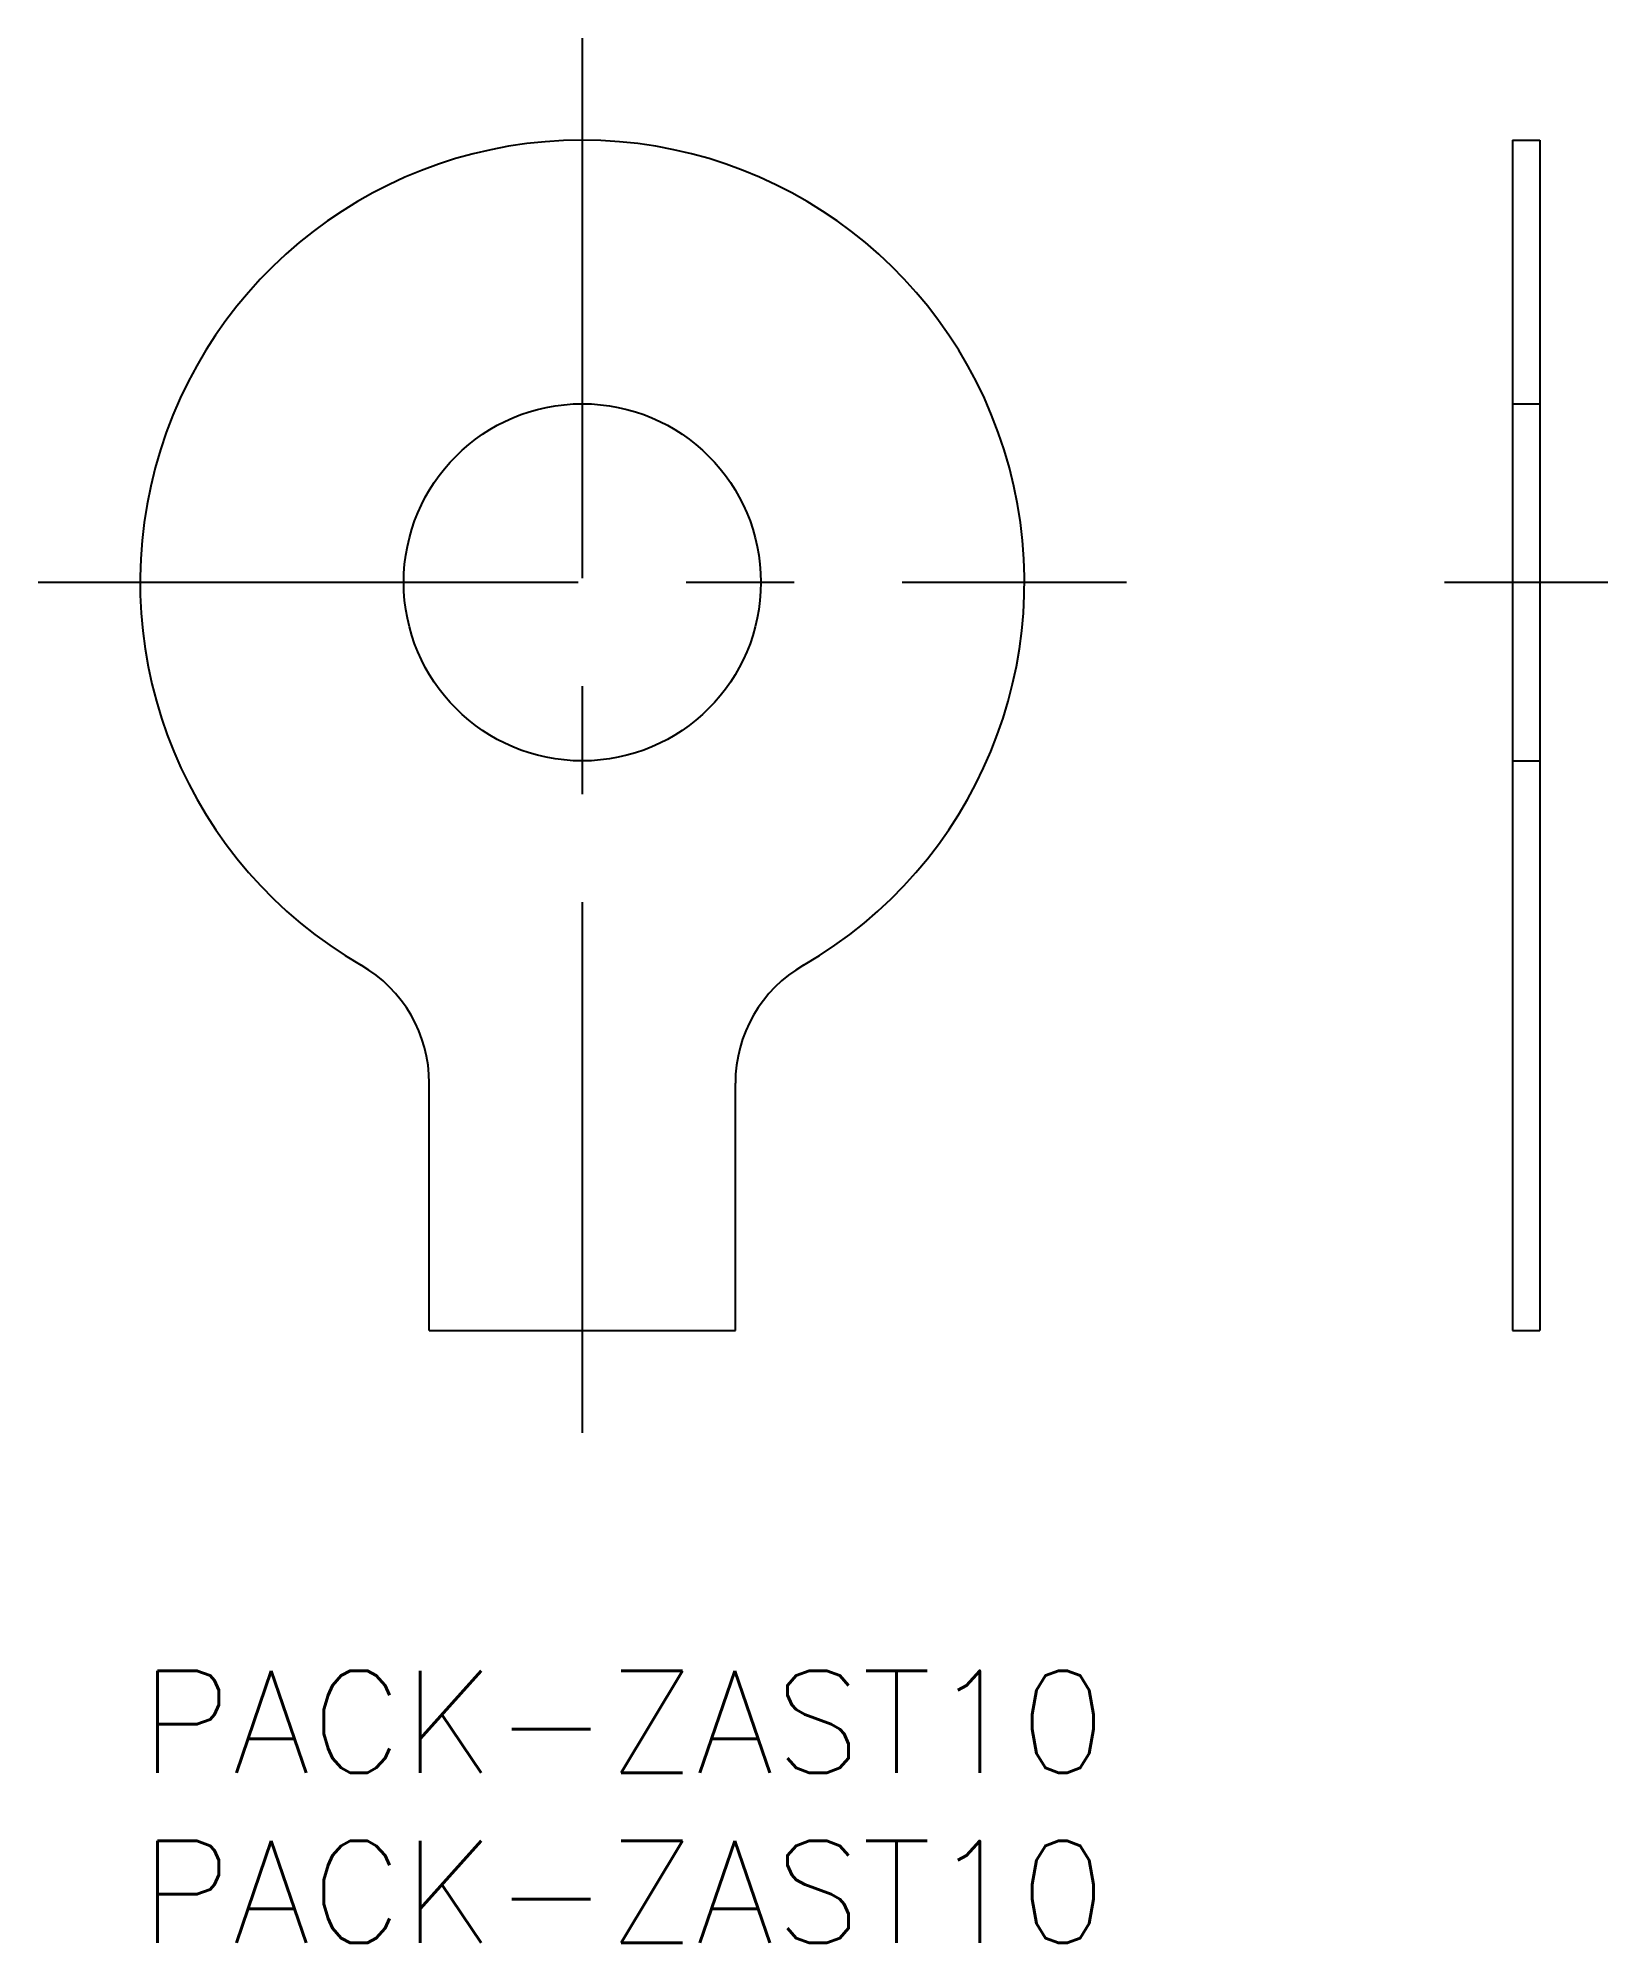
# Model space of a CAD drawing. Extents: x -3 to 43.2, y -8 to 48.
import ezdxf

# ---------------------------------------------------------------- set-up
doc = ezdxf.new("R2010")
doc.units = 0
doc.header["$LTSCALE"] = 0.5
doc.linetypes.add('CENTER', pattern=[50.8, 31.75, -6.35, 6.35, -6.35])
doc.linetypes.add('DASHED', pattern=[19.05, 12.7, -6.35])
for name, color, linetype in [('MSM_CENTER', 1, 'CENTER'), ('MSM_CONTINUOUS', 7, 'CONTINUOUS'), ('MSM_DASHED', 4, 'DASHED'), ('MSM_PART_NUMBER', 7, 'CONTINUOUS')]:
    doc.layers.add(name, color=color, linetype=linetype)
doc.styles.get("Standard").update_dxf_attribs({"font": 'txt.shx', "height": 3, "bigfont": 'bigfont.shx'})

# ---------------------------------------------------------------- blocks, each defined once
blk = doc.blocks.new('*U5')
at = {"layer": 'MSM_PART_NUMBER'}
blk.add_text('PACK-ZAST10', height=3, dxfattribs=at).set_placement((0, -3))
blk = doc.blocks.new('*U6')
at = {"layer": 'MSM_PART_NUMBER'}
blk.add_text('PACK-ZAST10', height=3, dxfattribs=at).set_placement((0, -8))

msp = doc.modelspace()

# ---------------------------------------------------------------- linework, layer by layer
at = {"layer": 'MSM_CENTER'}
for p, q in [((13, 48), (13, 7)), ((-3, 32), (29, 32)), ((38.354, 32), (43.154, 32))]:
    msp.add_line(p, q, dxfattribs=at)
at = {"layer": 'MSM_CONTINUOUS'}
for p, q in [((40.354, 45), (40.354, 10)), ((40.354, 45), (41.154, 45)), ((41.154, 45), (41.154, 10)), ((8.5, 10), (8.5, 17.278)), ((17.5, 10), (17.5, 17.278)), ((8.5, 10), (17.5, 10)), ((40.354, 10), (41.154, 10))]:
    msp.add_line(p, q, dxfattribs=at)
msp.add_circle((13, 32), 5.25, dxfattribs=at)
for centre, radius, start, end in [((13, 32), 13, 300, 240), ((4.5, 17.278), 4, 360, 60), ((21.5, 17.278), 4, 120, 180)]:
    msp.add_arc(centre, radius, start, end, dxfattribs=at)
at = {"layer": 'MSM_DASHED'}
for p, q in [((40.354, 37.25), (41.154, 37.25)), ((40.354, 26.75), (41.154, 26.75))]:
    msp.add_line(p, q, dxfattribs=at)

# ---------------------------------------------------------------- block references
at = {"layer": 'MSM_CONTINUOUS'}
for name in ['*U5', '*U6']:
    msp.add_blockref(name, (0, 0), dxfattribs=at)

doc.saveas('drawing.dxf')
